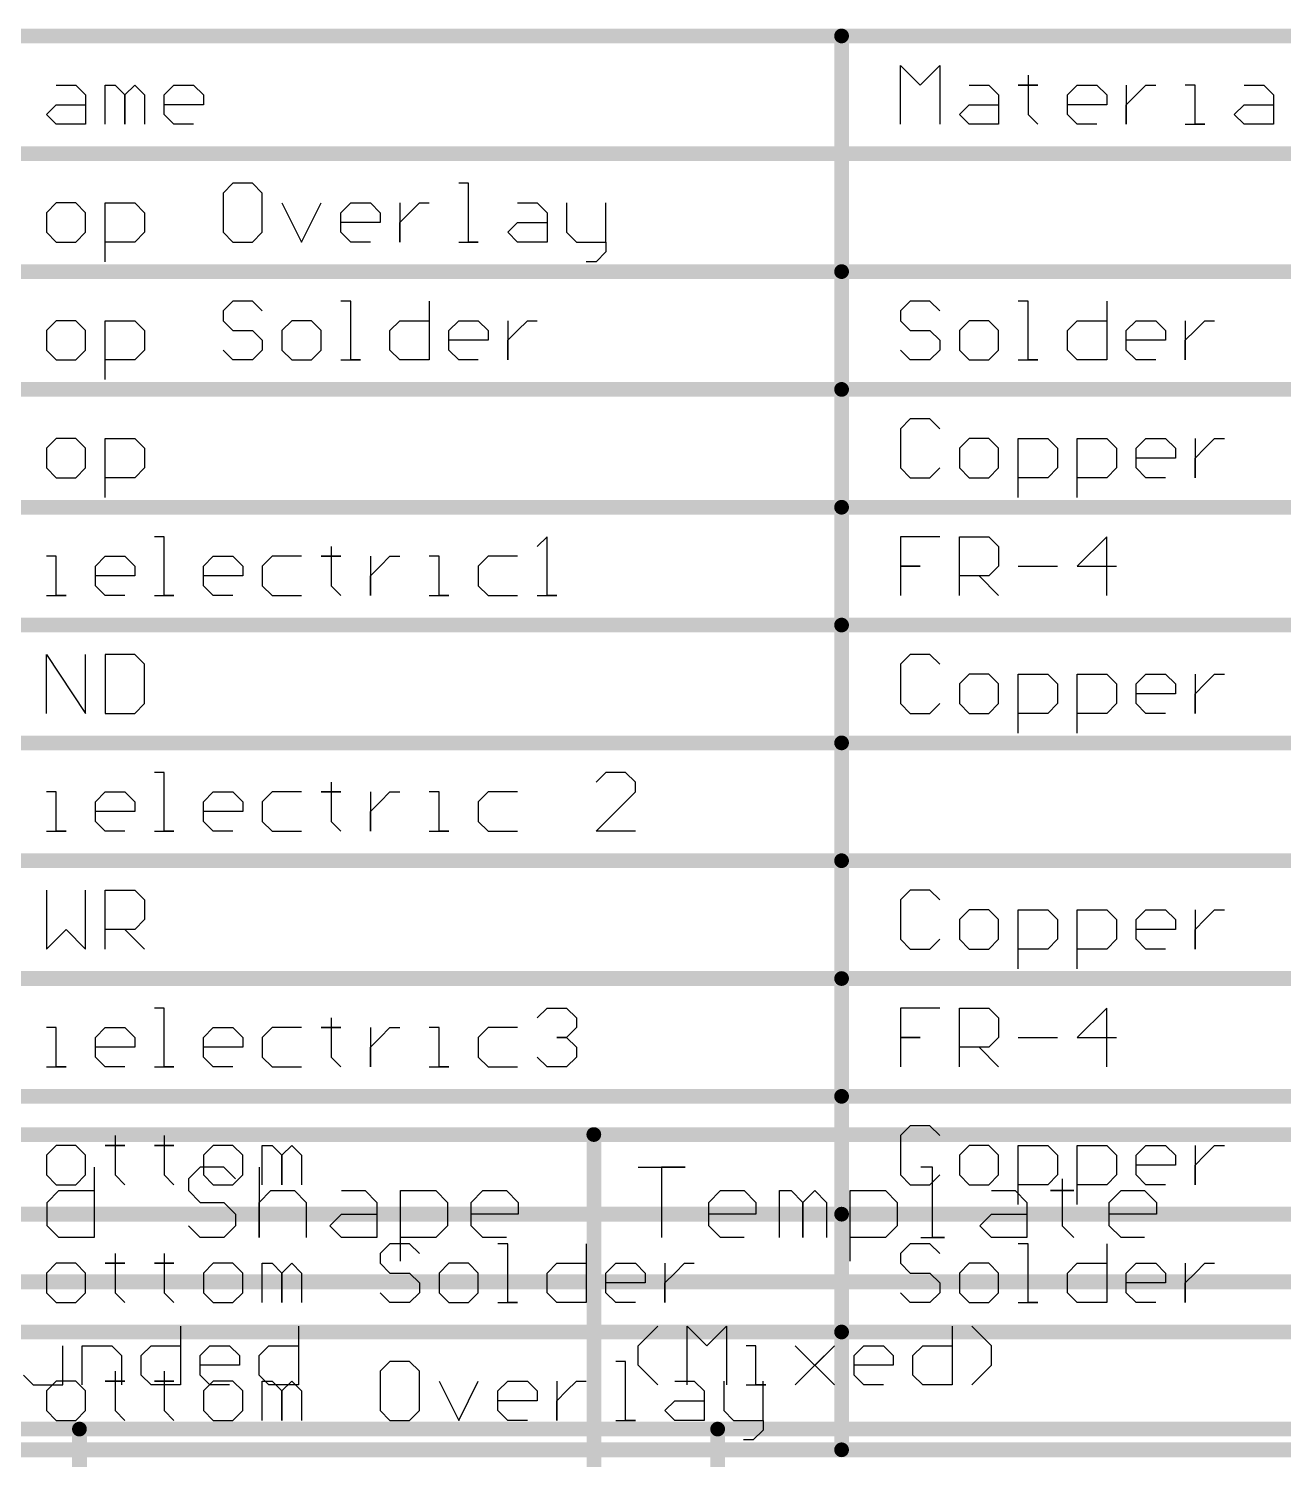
# Model space of a CAD drawing. Header units: millimetres. Extents: x 1.5 to 19.4, y 0 to 11.5.
# Drawn here: x 6.911 to 8.189, y 4.258 to 5.715 of the extents above; entities that cross this region are included whole.
import ezdxf

# ---------------------------------------------------------------- set-up
doc = ezdxf.new("R2010")
doc.units = ezdxf.units.MM
doc.header["$MEASUREMENT"] = 0
doc.layers.add('DrillDrawing', color=1, linetype='Continuous')
doc.layers.add('Mechanical17', color=56, linetype='Continuous')

msp = doc.modelspace()

# ---------------------------------------------------------------- linework, layer by layer
at = {"layer": 'DrillDrawing'}
for p, q in [((6.9775, 4.5553), (6.9775, 4.4834)), ((7.0855, 4.5553), (7.0735, 4.5433)), ((7.1095, 4.5553), (7.0855, 4.5553)), ((7.1215, 4.5433), (7.1095, 4.5553)), ((7.1455, 4.5553), (7.1455, 4.4834)), ((7.5314, 4.5553), (7.5794, 4.5553)), ((7.5794, 4.5553), (7.5554, 4.5553)), ((7.5554, 4.5553), (7.5554, 4.4834)), ((7.8313, 4.5553), (7.8193, 4.5553)), ((7.8313, 4.4834), (7.8313, 4.5553)), ((7.0735, 4.5433), (7.0735, 4.5313)), ((7.9633, 4.5433), (7.9633, 4.5313)), ((6.9296, 4.5193), (6.9415, 4.5313)), ((6.9296, 4.4954), (6.9296, 4.5193)), ((6.9415, 4.5313), (6.9775, 4.5313)), ((7.0735, 4.5313), (7.0855, 4.5193)), ((7.0855, 4.5193), (7.1095, 4.5193)), ((7.1095, 4.5193), (7.1215, 4.5074)), ((7.1455, 4.5193), (7.1575, 4.5313)), ((7.1455, 4.4834), (7.1455, 4.5193)), ((7.1575, 4.5313), (7.1815, 4.5313)), ((7.1815, 4.5313), (7.1935, 4.5193)), ((7.1935, 4.5193), (7.1935, 4.4834)), ((7.2295, 4.5313), (7.2534, 4.5313)), ((7.2534, 4.5313), (7.2654, 4.5193)), ((7.2654, 4.5193), (7.2654, 4.4834)), ((7.2894, 4.4594), (7.2894, 4.5313)), ((7.2894, 4.5313), (7.3254, 4.5313)), ((7.3254, 4.5313), (7.3374, 4.5193)), ((7.3374, 4.5193), (7.3374, 4.4954)), ((7.3614, 4.5193), (7.3734, 4.5313)), ((7.3614, 4.4954), (7.3614, 4.5193)), ((7.3734, 4.5313), (7.3974, 4.5313)), ((7.3974, 4.5313), (7.4094, 4.5193)), ((7.4094, 4.5193), (7.4094, 4.5074)), ((7.6034, 4.5193), (7.6154, 4.5313)), ((7.6034, 4.4954), (7.6034, 4.5193)), ((7.6154, 4.5313), (7.6394, 4.5313)), ((7.6394, 4.5313), (7.6514, 4.5193)), ((7.6514, 4.5193), (7.6514, 4.5074)), ((7.6754, 4.4834), (7.6754, 4.5313)), ((7.6754, 4.5313), (7.6873, 4.5313)), ((7.6873, 4.5313), (7.6993, 4.5193)), ((7.6993, 4.5193), (7.7113, 4.5313)), ((7.6993, 4.5193), (7.6993, 4.4834)), ((7.6993, 4.4834), (7.6993, 4.5193)), ((7.7113, 4.5313), (7.7233, 4.5193)), ((7.7233, 4.5193), (7.7233, 4.4834)), ((7.7473, 4.4594), (7.7473, 4.5313)), ((7.7473, 4.5313), (7.7833, 4.5313)), ((7.7833, 4.5313), (7.7953, 4.5193)), ((7.7953, 4.5193), (7.7953, 4.4954)), ((7.8913, 4.5313), (7.9153, 4.5313)), ((7.9153, 4.5313), (7.9273, 4.5193)), ((7.9273, 4.5193), (7.9273, 4.4834)), ((7.9633, 4.5313), (7.9513, 4.5313)), ((7.9513, 4.5313), (7.9753, 4.5313)), ((7.9753, 4.5313), (7.9633, 4.5313)), ((7.9633, 4.5313), (7.9633, 4.4954)), ((8.0112, 4.5193), (8.0232, 4.5313)), ((8.0112, 4.4954), (8.0112, 4.5193)), ((8.0232, 4.5313), (8.0472, 4.5313)), ((8.0472, 4.5313), (8.0592, 4.5193)), ((8.0592, 4.5193), (8.0592, 4.5074)), ((7.1215, 4.5074), (7.1215, 4.4954)), ((7.2175, 4.4954), (7.2295, 4.5074)), ((7.2295, 4.5074), (7.2654, 4.5074)), ((7.4094, 4.5074), (7.3614, 4.5074)), ((7.6514, 4.5074), (7.6034, 4.5074)), ((7.8793, 4.4954), (7.8913, 4.5074)), ((7.8913, 4.5074), (7.9273, 4.5074)), ((8.0592, 4.5074), (8.0112, 4.5074)), ((6.9415, 4.4834), (6.9296, 4.4954)), ((7.0855, 4.4834), (7.0735, 4.4954)), ((7.1215, 4.4954), (7.1095, 4.4834)), ((7.2295, 4.4834), (7.2175, 4.4954)), ((7.3374, 4.4954), (7.3254, 4.4834)), ((7.3734, 4.4834), (7.3614, 4.4954)), ((7.6154, 4.4834), (7.6034, 4.4954)), ((7.7953, 4.4954), (7.7833, 4.4834)), ((7.8913, 4.4834), (7.8793, 4.4954)), ((7.9633, 4.4954), (7.9753, 4.4834)), ((8.0232, 4.4834), (8.0112, 4.4954)), ((6.9775, 4.4834), (6.9415, 4.4834)), ((7.1095, 4.4834), (7.0855, 4.4834)), ((7.2654, 4.4834), (7.2295, 4.4834)), ((7.3254, 4.4834), (7.2894, 4.4834)), ((7.3974, 4.4834), (7.3734, 4.4834)), ((7.6394, 4.4834), (7.6154, 4.4834)), ((7.7833, 4.4834), (7.7473, 4.4834)), ((7.8193, 4.4834), (7.8433, 4.4834)), ((7.8433, 4.4834), (7.8313, 4.4834)), ((7.9273, 4.4834), (7.8913, 4.4834)), ((8.0472, 4.4834), (8.0232, 4.4834)), ((7.0655, 4.3933), (7.0655, 4.3334)), ((7.1855, 4.3933), (7.1855, 4.3334)), ((7.5314, 4.3733), (7.5514, 4.3933)), ((7.5814, 4.3334), (7.5814, 4.3933)), ((7.5814, 4.3933), (7.6014, 4.3733)), ((7.6014, 4.3733), (7.6214, 4.3933)), ((7.6214, 4.3933), (7.6214, 4.3334)), ((7.8513, 4.3933), (7.8513, 4.3334)), ((7.8913, 4.3733), (7.8713, 4.3933)), ((6.9455, 4.3334), (6.9455, 4.3733)), ((6.9655, 4.3334), (6.9655, 4.3733)), ((6.9655, 4.3733), (6.9955, 4.3733)), ((6.9955, 4.3733), (7.0055, 4.3634)), ((7.0255, 4.3634), (7.0355, 4.3733)), ((7.0355, 4.3733), (7.0655, 4.3733)), ((7.0855, 4.3634), (7.0955, 4.3733)), ((7.0955, 4.3733), (7.1155, 4.3733)), ((7.1155, 4.3733), (7.1255, 4.3634)), ((7.1455, 4.3634), (7.1555, 4.3733)), ((7.1555, 4.3733), (7.1855, 4.3733)), ((7.5314, 4.3534), (7.5314, 4.3733)), ((7.6514, 4.3733), (7.6414, 4.3733)), ((7.6514, 4.3334), (7.6514, 4.3733)), ((7.6913, 4.3733), (7.7313, 4.3334)), ((7.7313, 4.3733), (7.6913, 4.3334)), ((7.7113, 4.3534), (7.7313, 4.3733)), ((7.7513, 4.3634), (7.7613, 4.3733)), ((7.7613, 4.3733), (7.7813, 4.3733)), ((7.7813, 4.3733), (7.7913, 4.3634)), ((7.8113, 4.3634), (7.8213, 4.3733)), ((7.8213, 4.3733), (7.8513, 4.3733)), ((7.8913, 4.3534), (7.8913, 4.3733)), ((7.0055, 4.3634), (7.0055, 4.3334)), ((7.0255, 4.3434), (7.0255, 4.3634)), ((7.0855, 4.3434), (7.0855, 4.3634)), ((7.1255, 4.3634), (7.1255, 4.3534)), ((7.1455, 4.3434), (7.1455, 4.3634)), ((7.7513, 4.3434), (7.7513, 4.3634)), ((7.7913, 4.3634), (7.7913, 4.3534)), ((7.8113, 4.3434), (7.8113, 4.3634)), ((6.9056, 4.3434), (6.9156, 4.3334)), ((7.0355, 4.3334), (7.0255, 4.3434)), ((7.1255, 4.3534), (7.0855, 4.3534)), ((7.0955, 4.3334), (7.0855, 4.3434)), ((7.1555, 4.3334), (7.1455, 4.3434)), ((7.5514, 4.3334), (7.5314, 4.3534)), ((7.7313, 4.3334), (7.7113, 4.3534)), ((7.7913, 4.3534), (7.7513, 4.3534)), ((7.7613, 4.3334), (7.7513, 4.3434)), ((7.8213, 4.3334), (7.8113, 4.3434)), ((7.8713, 4.3334), (7.8913, 4.3534)), ((6.9156, 4.3334), (6.9455, 4.3334)), ((7.0655, 4.3334), (7.0355, 4.3334)), ((7.1155, 4.3334), (7.0955, 4.3334)), ((7.1855, 4.3334), (7.1555, 4.3334)), ((7.6414, 4.3334), (7.6614, 4.3334)), ((7.6614, 4.3334), (7.6514, 4.3334)), ((7.7813, 4.3334), (7.7613, 4.3334)), ((7.8513, 4.3334), (7.8213, 4.3334))]:
    msp.add_line(p, q, dxfattribs=at)
at = {"layer": 'DrillDrawing', "const_width": 0.015}
for points in [[(1.491, 4.5884), (11.7922, 4.5884)], [(7.4864, 3.9884), (7.4864, 4.5884)], [(1.491, 4.4384), (11.7922, 4.4384)], [(1.491, 4.2884), (11.1784, 4.2884)], [(6.9626, 3.9884), (6.9626, 4.2884)], [(7.6124, 3.9884), (7.6124, 4.2884)]]:
    msp.add_lwpolyline(points, dxfattribs=at)
at = {"layer": 'DrillDrawing', "const_width": 0.0075}
for points in [[(7.4826, 4.5884, 1), (7.4901, 4.5884, 1)], [(6.9588, 4.2884, 1), (6.9663, 4.2884, 1)], [(7.6087, 4.2884, 1), (7.6162, 4.2884, 1)]]:
    msp.add_lwpolyline(points, format="xyb", close=True, dxfattribs=at)
at = {"layer": 'Mechanical17'}
for p, q in [((7.7987, 5.6173), (7.7987, 5.6772)), ((7.7987, 5.6772), (7.8186, 5.6573)), ((7.8186, 5.6573), (7.8386, 5.6772)), ((7.8386, 5.6772), (7.8386, 5.6173)), ((6.9389, 5.6573), (6.9589, 5.6573)), ((6.9589, 5.6573), (6.9689, 5.6473)), ((6.9889, 5.6173), (6.9889, 5.6573)), ((6.9889, 5.6573), (6.9989, 5.6573)), ((6.9989, 5.6573), (7.0089, 5.6473)), ((7.0089, 5.6473), (7.0189, 5.6573)), ((7.0189, 5.6573), (7.0289, 5.6473)), ((7.0488, 5.6473), (7.0588, 5.6573)), ((7.0588, 5.6573), (7.0788, 5.6573)), ((7.0788, 5.6573), (7.0888, 5.6473)), ((7.8686, 5.6573), (7.8886, 5.6573)), ((7.8886, 5.6573), (7.8986, 5.6473)), ((7.9286, 5.6573), (7.9186, 5.6573)), ((7.9186, 5.6573), (7.9386, 5.6573)), ((7.9286, 5.6673), (7.9286, 5.6573)), ((7.9386, 5.6573), (7.9286, 5.6573)), ((7.9286, 5.6573), (7.9286, 5.6273)), ((7.9686, 5.6473), (7.9786, 5.6573)), ((7.9786, 5.6573), (7.9986, 5.6573)), ((7.9986, 5.6573), (8.0086, 5.6473)), ((8.0286, 5.6573), (8.0286, 5.6173)), ((8.0386, 5.6473), (8.0486, 5.6573)), ((8.0486, 5.6573), (8.0586, 5.6573)), ((8.0986, 5.6573), (8.0886, 5.6573)), ((8.0986, 5.6173), (8.0986, 5.6573)), ((8.1485, 5.6573), (8.1685, 5.6573)), ((8.1685, 5.6573), (8.1785, 5.6473)), ((6.9689, 5.6473), (6.9689, 5.6173)), ((7.0089, 5.6473), (7.0089, 5.6173)), ((7.0089, 5.6173), (7.0089, 5.6473)), ((7.0289, 5.6473), (7.0289, 5.6173)), ((7.0488, 5.6273), (7.0488, 5.6473)), ((7.0888, 5.6473), (7.0888, 5.6373)), ((7.8986, 5.6473), (7.8986, 5.6173)), ((7.9686, 5.6273), (7.9686, 5.6473)), ((8.0086, 5.6473), (8.0086, 5.6373)), ((8.0286, 5.6373), (8.0386, 5.6473)), ((8.1785, 5.6473), (8.1785, 5.6173)), ((6.9289, 5.6273), (6.9389, 5.6373)), ((6.9389, 5.6173), (6.9289, 5.6273)), ((6.9389, 5.6373), (6.9689, 5.6373)), ((7.0888, 5.6373), (7.0488, 5.6373)), ((7.0588, 5.6173), (7.0488, 5.6273)), ((7.8586, 5.6273), (7.8686, 5.6373)), ((7.8686, 5.6173), (7.8586, 5.6273)), ((7.8686, 5.6373), (7.8986, 5.6373)), ((7.9286, 5.6273), (7.9386, 5.6173)), ((8.0086, 5.6373), (7.9686, 5.6373)), ((7.9786, 5.6173), (7.9686, 5.6273)), ((8.0286, 5.6173), (8.0286, 5.6373)), ((8.1385, 5.6273), (8.1485, 5.6373)), ((8.1485, 5.6173), (8.1385, 5.6273)), ((8.1485, 5.6373), (8.1785, 5.6373)), ((6.9689, 5.6173), (6.9389, 5.6173)), ((7.0788, 5.6173), (7.0588, 5.6173)), ((7.8986, 5.6173), (7.8686, 5.6173)), ((7.9986, 5.6173), (7.9786, 5.6173)), ((8.0886, 5.6173), (8.1085, 5.6173)), ((8.1085, 5.6173), (8.0986, 5.6173)), ((8.1785, 5.6173), (8.1485, 5.6173)), ((7.1188, 5.5572), (7.1088, 5.5473)), ((7.1388, 5.5572), (7.1188, 5.5572)), ((7.1488, 5.5473), (7.1388, 5.5572)), ((7.3587, 5.5572), (7.3488, 5.5572)), ((7.3587, 5.4973), (7.3587, 5.5572)), ((7.1088, 5.5473), (7.1088, 5.5073)), ((7.1488, 5.5073), (7.1488, 5.5473)), ((6.9389, 5.5373), (6.9289, 5.5273)), ((6.9289, 5.5273), (6.9289, 5.5073)), ((6.9589, 5.5373), (6.9389, 5.5373)), ((6.9689, 5.5273), (6.9589, 5.5373)), ((6.9689, 5.5073), (6.9689, 5.5273)), ((6.9889, 5.4773), (6.9889, 5.5373)), ((6.9889, 5.5373), (7.0189, 5.5373)), ((7.0189, 5.5373), (7.0289, 5.5273)), ((7.0289, 5.5273), (7.0289, 5.5073)), ((7.1688, 5.5373), (7.1888, 5.4973)), ((7.1888, 5.4973), (7.2088, 5.5373)), ((7.2288, 5.5273), (7.2388, 5.5373)), ((7.2288, 5.5073), (7.2288, 5.5273)), ((7.2388, 5.5373), (7.2588, 5.5373)), ((7.2588, 5.5373), (7.2688, 5.5273)), ((7.2688, 5.5273), (7.2688, 5.5173)), ((7.2888, 5.5373), (7.2888, 5.4973)), ((7.2888, 5.5173), (7.2988, 5.5273)), ((7.2988, 5.5273), (7.3088, 5.5373)), ((7.3088, 5.5373), (7.3188, 5.5373)), ((7.4087, 5.5373), (7.4287, 5.5373)), ((7.4287, 5.5373), (7.4387, 5.5273)), ((7.4387, 5.5273), (7.4387, 5.4973)), ((7.4587, 5.5373), (7.4587, 5.5073)), ((7.4987, 5.4973), (7.4987, 5.5373)), ((7.2688, 5.5173), (7.2288, 5.5173)), ((7.2888, 5.4973), (7.2888, 5.5173)), ((7.3987, 5.5073), (7.4087, 5.5173)), ((7.4087, 5.5173), (7.4387, 5.5173)), ((6.9289, 5.5073), (6.9389, 5.4973)), ((6.9389, 5.4973), (6.9589, 5.4973)), ((6.9589, 5.4973), (6.9689, 5.5073)), ((7.0189, 5.4973), (6.9889, 5.4973)), ((7.0289, 5.5073), (7.0189, 5.4973)), ((7.1088, 5.5073), (7.1188, 5.4973)), ((7.1188, 5.4973), (7.1388, 5.4973)), ((7.1388, 5.4973), (7.1488, 5.5073)), ((7.2388, 5.4973), (7.2288, 5.5073)), ((7.2588, 5.4973), (7.2388, 5.4973)), ((7.3488, 5.4973), (7.3687, 5.4973)), ((7.3687, 5.4973), (7.3587, 5.4973)), ((7.4087, 5.4973), (7.3987, 5.5073)), ((7.4387, 5.4973), (7.4087, 5.4973)), ((7.4587, 5.5073), (7.4687, 5.4973)), ((7.4687, 5.4973), (7.4987, 5.4973)), ((7.4987, 5.4973), (7.4987, 5.4873)), ((7.4987, 5.4873), (7.4887, 5.4773)), ((7.4887, 5.4773), (7.4787, 5.4773)), ((7.1188, 5.4372), (7.1088, 5.4273)), ((7.1388, 5.4372), (7.1188, 5.4372)), ((7.1488, 5.4273), (7.1388, 5.4372)), ((7.2388, 5.4372), (7.2288, 5.4372)), ((7.2388, 5.3773), (7.2388, 5.4372)), ((7.3188, 5.4372), (7.3188, 5.3773)), ((7.8086, 5.4372), (7.7987, 5.4273)), ((7.8286, 5.4372), (7.8086, 5.4372)), ((7.8386, 5.4273), (7.8286, 5.4372)), ((7.9286, 5.4372), (7.9186, 5.4372)), ((7.9286, 5.3773), (7.9286, 5.4372)), ((8.0086, 5.4372), (8.0086, 5.3773)), ((7.1088, 5.4273), (7.1088, 5.4173)), ((7.7987, 5.4273), (7.7987, 5.4173)), ((6.9389, 5.4173), (6.9289, 5.4073)), ((6.9289, 5.4073), (6.9289, 5.3873)), ((6.9589, 5.4173), (6.9389, 5.4173)), ((6.9689, 5.4073), (6.9589, 5.4173)), ((6.9689, 5.3873), (6.9689, 5.4073)), ((6.9889, 5.3573), (6.9889, 5.4173)), ((6.9889, 5.4173), (7.0189, 5.4173)), ((7.0189, 5.4173), (7.0289, 5.4073)), ((7.0289, 5.4073), (7.0289, 5.3873)), ((7.1088, 5.4173), (7.1188, 5.4073)), ((7.1188, 5.4073), (7.1388, 5.4073)), ((7.1388, 5.4073), (7.1488, 5.3973)), ((7.1788, 5.4173), (7.1688, 5.4073)), ((7.1688, 5.4073), (7.1688, 5.3873)), ((7.1988, 5.4173), (7.1788, 5.4173)), ((7.2088, 5.4073), (7.1988, 5.4173)), ((7.2088, 5.3873), (7.2088, 5.4073)), ((7.2788, 5.4073), (7.2888, 5.4173)), ((7.2788, 5.3873), (7.2788, 5.4073)), ((7.2888, 5.4173), (7.3188, 5.4173)), ((7.3388, 5.4073), (7.3488, 5.4173)), ((7.3388, 5.3873), (7.3388, 5.4073)), ((7.3488, 5.4173), (7.3687, 5.4173)), ((7.3687, 5.4173), (7.3787, 5.4073)), ((7.3787, 5.4073), (7.3787, 5.3973)), ((7.3987, 5.4173), (7.3987, 5.3773)), ((7.3987, 5.3973), (7.4087, 5.4073)), ((7.4087, 5.4073), (7.4187, 5.4173)), ((7.4187, 5.4173), (7.4287, 5.4173)), ((7.7987, 5.4173), (7.8086, 5.4073)), ((7.8086, 5.4073), (7.8286, 5.4073)), ((7.8286, 5.4073), (7.8386, 5.3973)), ((7.8686, 5.4173), (7.8586, 5.4073)), ((7.8586, 5.4073), (7.8586, 5.3873)), ((7.8886, 5.4173), (7.8686, 5.4173)), ((7.8986, 5.4073), (7.8886, 5.4173)), ((7.8986, 5.3873), (7.8986, 5.4073)), ((7.9686, 5.4073), (7.9786, 5.4173)), ((7.9686, 5.3873), (7.9686, 5.4073)), ((7.9786, 5.4173), (8.0086, 5.4173)), ((8.0286, 5.4073), (8.0386, 5.4173)), ((8.0286, 5.3873), (8.0286, 5.4073)), ((8.0386, 5.4173), (8.0586, 5.4173)), ((8.0586, 5.4173), (8.0686, 5.4073)), ((8.0686, 5.4073), (8.0686, 5.3973)), ((8.0886, 5.4173), (8.0886, 5.3773)), ((8.0886, 5.3973), (8.0986, 5.4073)), ((8.0986, 5.4073), (8.1085, 5.4173)), ((8.1085, 5.4173), (8.1185, 5.4173)), ((7.1488, 5.3973), (7.1488, 5.3873)), ((7.3787, 5.3973), (7.3388, 5.3973)), ((7.3987, 5.3773), (7.3987, 5.3973)), ((7.8386, 5.3973), (7.8386, 5.3873)), ((8.0686, 5.3973), (8.0286, 5.3973)), ((8.0886, 5.3773), (8.0886, 5.3973)), ((6.9289, 5.3873), (6.9389, 5.3773)), ((6.9389, 5.3773), (6.9589, 5.3773)), ((6.9589, 5.3773), (6.9689, 5.3873)), ((7.0189, 5.3773), (6.9889, 5.3773)), ((7.0289, 5.3873), (7.0189, 5.3773)), ((7.1188, 5.3773), (7.1088, 5.3873)), ((7.1388, 5.3773), (7.1188, 5.3773)), ((7.1488, 5.3873), (7.1388, 5.3773)), ((7.1688, 5.3873), (7.1788, 5.3773)), ((7.1788, 5.3773), (7.1988, 5.3773)), ((7.1988, 5.3773), (7.2088, 5.3873)), ((7.2288, 5.3773), (7.2488, 5.3773)), ((7.2488, 5.3773), (7.2388, 5.3773)), ((7.2888, 5.3773), (7.2788, 5.3873)), ((7.3188, 5.3773), (7.2888, 5.3773)), ((7.3488, 5.3773), (7.3388, 5.3873)), ((7.3687, 5.3773), (7.3488, 5.3773)), ((7.8086, 5.3773), (7.7987, 5.3873)), ((7.8286, 5.3773), (7.8086, 5.3773)), ((7.8386, 5.3873), (7.8286, 5.3773)), ((7.8586, 5.3873), (7.8686, 5.3773)), ((7.8686, 5.3773), (7.8886, 5.3773)), ((7.8886, 5.3773), (7.8986, 5.3873)), ((7.9186, 5.3773), (7.9386, 5.3773)), ((7.9386, 5.3773), (7.9286, 5.3773)), ((7.9786, 5.3773), (7.9686, 5.3873)), ((8.0086, 5.3773), (7.9786, 5.3773)), ((8.0386, 5.3773), (8.0286, 5.3873)), ((8.0586, 5.3773), (8.0386, 5.3773)), ((7.8086, 5.3172), (7.7987, 5.3073)), ((7.7987, 5.3073), (7.7987, 5.2673)), ((7.8286, 5.3172), (7.8086, 5.3172)), ((7.8386, 5.3073), (7.8286, 5.3172)), ((6.9389, 5.2973), (6.9289, 5.2873)), ((6.9589, 5.2973), (6.9389, 5.2973)), ((6.9689, 5.2873), (6.9589, 5.2973)), ((6.9889, 5.2373), (6.9889, 5.2973)), ((6.9889, 5.2973), (7.0189, 5.2973)), ((7.0189, 5.2973), (7.0289, 5.2873)), ((7.8686, 5.2973), (7.8586, 5.2873)), ((7.8886, 5.2973), (7.8686, 5.2973)), ((7.8986, 5.2873), (7.8886, 5.2973)), ((7.9186, 5.2373), (7.9186, 5.2973)), ((7.9186, 5.2973), (7.9486, 5.2973)), ((7.9486, 5.2973), (7.9586, 5.2873)), ((7.9786, 5.2373), (7.9786, 5.2973)), ((7.9786, 5.2973), (8.0086, 5.2973)), ((8.0086, 5.2973), (8.0186, 5.2873)), ((8.0386, 5.2873), (8.0486, 5.2973)), ((8.0486, 5.2973), (8.0686, 5.2973)), ((8.0686, 5.2973), (8.0786, 5.2873)), ((8.0986, 5.2973), (8.0986, 5.2573)), ((8.1085, 5.2873), (8.1185, 5.2973)), ((8.1185, 5.2973), (8.1285, 5.2973)), ((6.9289, 5.2873), (6.9289, 5.2673)), ((6.9689, 5.2673), (6.9689, 5.2873)), ((7.0289, 5.2873), (7.0289, 5.2673)), ((7.8586, 5.2873), (7.8586, 5.2673)), ((7.8986, 5.2673), (7.8986, 5.2873)), ((7.9586, 5.2873), (7.9586, 5.2673)), ((8.0186, 5.2873), (8.0186, 5.2673)), ((8.0386, 5.2673), (8.0386, 5.2873)), ((8.0786, 5.2773), (8.0386, 5.2773)), ((8.0786, 5.2873), (8.0786, 5.2773)), ((8.0986, 5.2773), (8.1085, 5.2873)), ((8.0986, 5.2573), (8.0986, 5.2773)), ((6.9289, 5.2673), (6.9389, 5.2573)), ((6.9589, 5.2573), (6.9689, 5.2673)), ((7.0289, 5.2673), (7.0189, 5.2573)), ((7.7987, 5.2673), (7.8086, 5.2573)), ((7.8286, 5.2573), (7.8386, 5.2673)), ((7.8586, 5.2673), (7.8686, 5.2573)), ((7.8886, 5.2573), (7.8986, 5.2673)), ((7.9586, 5.2673), (7.9486, 5.2573)), ((8.0186, 5.2673), (8.0086, 5.2573)), ((8.0486, 5.2573), (8.0386, 5.2673)), ((6.9389, 5.2573), (6.9589, 5.2573)), ((7.0189, 5.2573), (6.9889, 5.2573)), ((7.8086, 5.2573), (7.8286, 5.2573)), ((7.8686, 5.2573), (7.8886, 5.2573)), ((7.9486, 5.2573), (7.9186, 5.2573)), ((8.0086, 5.2573), (7.9786, 5.2573)), ((8.0686, 5.2573), (8.0486, 5.2573)), ((7.0488, 5.1972), (7.0389, 5.1972)), ((7.0488, 5.1373), (7.0488, 5.1972)), ((7.4387, 5.1972), (7.4287, 5.1873)), ((7.4387, 5.1373), (7.4387, 5.1972)), ((7.8386, 5.1972), (7.7987, 5.1972)), ((7.7987, 5.1972), (7.7987, 5.1673)), ((7.8586, 5.1373), (7.8586, 5.1972)), ((7.8586, 5.1972), (7.8886, 5.1972)), ((7.8886, 5.1972), (7.8986, 5.1873)), ((8.0086, 5.1972), (7.9786, 5.1673)), ((8.0086, 5.1373), (8.0086, 5.1972)), ((6.9389, 5.1773), (6.9289, 5.1773)), ((6.9389, 5.1373), (6.9389, 5.1773)), ((6.9789, 5.1673), (6.9889, 5.1773)), ((6.9889, 5.1773), (7.0089, 5.1773)), ((7.0089, 5.1773), (7.0189, 5.1673)), ((7.0888, 5.1673), (7.0988, 5.1773)), ((7.0988, 5.1773), (7.1188, 5.1773)), ((7.1188, 5.1773), (7.1288, 5.1673)), ((7.1588, 5.1773), (7.1488, 5.1673)), ((7.1888, 5.1773), (7.1588, 5.1773)), ((7.2188, 5.1773), (7.2088, 5.1773)), ((7.2088, 5.1773), (7.2288, 5.1773)), ((7.2188, 5.1873), (7.2188, 5.1773)), ((7.2288, 5.1773), (7.2188, 5.1773)), ((7.2188, 5.1773), (7.2188, 5.1473)), ((7.2588, 5.1773), (7.2588, 5.1373)), ((7.2688, 5.1673), (7.2788, 5.1773)), ((7.2788, 5.1773), (7.2888, 5.1773)), ((7.3288, 5.1773), (7.3188, 5.1773)), ((7.3288, 5.1373), (7.3288, 5.1773)), ((7.3787, 5.1773), (7.3687, 5.1673)), ((7.4087, 5.1773), (7.3787, 5.1773)), ((7.8986, 5.1873), (7.8986, 5.1673)), ((6.9789, 5.1473), (6.9789, 5.1673)), ((7.0189, 5.1673), (7.0189, 5.1573)), ((7.0888, 5.1473), (7.0888, 5.1673)), ((7.1288, 5.1673), (7.1288, 5.1573)), ((7.1488, 5.1673), (7.1488, 5.1473)), ((7.2588, 5.1573), (7.2688, 5.1673)), ((7.3687, 5.1673), (7.3687, 5.1473)), ((7.7987, 5.1673), (7.8186, 5.1673)), ((7.8186, 5.1673), (7.7987, 5.1673)), ((7.7987, 5.1673), (7.7987, 5.1373)), ((7.8986, 5.1673), (7.8886, 5.1573)), ((7.9186, 5.1673), (7.9586, 5.1673)), ((7.9786, 5.1673), (8.0186, 5.1673)), ((7.0189, 5.1573), (6.9789, 5.1573)), ((6.9889, 5.1373), (6.9789, 5.1473)), ((7.1288, 5.1573), (7.0888, 5.1573)), ((7.0988, 5.1373), (7.0888, 5.1473)), ((7.1488, 5.1473), (7.1588, 5.1373)), ((7.2188, 5.1473), (7.2288, 5.1373)), ((7.2588, 5.1373), (7.2588, 5.1573)), ((7.3687, 5.1473), (7.3787, 5.1373)), ((7.8886, 5.1573), (7.8586, 5.1573)), ((7.8786, 5.1573), (7.8986, 5.1373)), ((6.9289, 5.1373), (6.9489, 5.1373)), ((6.9489, 5.1373), (6.9389, 5.1373)), ((7.0089, 5.1373), (6.9889, 5.1373)), ((7.0389, 5.1373), (7.0588, 5.1373)), ((7.0588, 5.1373), (7.0488, 5.1373)), ((7.1188, 5.1373), (7.0988, 5.1373)), ((7.1588, 5.1373), (7.1888, 5.1373)), ((7.3188, 5.1373), (7.3388, 5.1373)), ((7.3388, 5.1373), (7.3288, 5.1373)), ((7.3787, 5.1373), (7.4087, 5.1373)), ((7.4287, 5.1373), (7.4487, 5.1373)), ((7.4487, 5.1373), (7.4387, 5.1373)), ((6.9289, 5.0173), (6.9289, 5.0772)), ((6.9289, 5.0772), (6.9689, 5.0173)), ((6.9689, 5.0173), (6.9689, 5.0772)), ((6.9889, 5.0772), (6.9889, 5.0173)), ((7.0189, 5.0772), (6.9889, 5.0772)), ((7.0289, 5.0673), (7.0189, 5.0772)), ((7.8086, 5.0772), (7.7987, 5.0673)), ((7.8286, 5.0772), (7.8086, 5.0772)), ((7.8386, 5.0673), (7.8286, 5.0772)), ((7.0289, 5.0273), (7.0289, 5.0673)), ((7.7987, 5.0673), (7.7987, 5.0273)), ((7.8686, 5.0573), (7.8586, 5.0473)), ((7.8886, 5.0573), (7.8686, 5.0573)), ((7.8986, 5.0473), (7.8886, 5.0573)), ((7.9186, 4.9973), (7.9186, 5.0573)), ((7.9186, 5.0573), (7.9486, 5.0573)), ((7.9486, 5.0573), (7.9586, 5.0473)), ((7.9786, 4.9973), (7.9786, 5.0573)), ((7.9786, 5.0573), (8.0086, 5.0573)), ((8.0086, 5.0573), (8.0186, 5.0473)), ((8.0386, 5.0473), (8.0486, 5.0573)), ((8.0486, 5.0573), (8.0686, 5.0573)), ((8.0686, 5.0573), (8.0786, 5.0473)), ((8.0986, 5.0573), (8.0986, 5.0173)), ((8.1085, 5.0473), (8.1185, 5.0573)), ((8.1185, 5.0573), (8.1285, 5.0573)), ((7.8586, 5.0473), (7.8586, 5.0273)), ((7.8986, 5.0273), (7.8986, 5.0473)), ((7.9586, 5.0473), (7.9586, 5.0273)), ((8.0186, 5.0473), (8.0186, 5.0273)), ((8.0386, 5.0273), (8.0386, 5.0473)), ((8.0786, 5.0473), (8.0786, 5.0373)), ((8.0986, 5.0373), (8.1085, 5.0473)), ((8.0786, 5.0373), (8.0386, 5.0373)), ((8.0986, 5.0173), (8.0986, 5.0373)), ((6.9889, 5.0173), (7.0189, 5.0173)), ((7.0189, 5.0173), (7.0289, 5.0273)), ((7.7987, 5.0273), (7.8086, 5.0173)), ((7.8086, 5.0173), (7.8286, 5.0173)), ((7.8286, 5.0173), (7.8386, 5.0273)), ((7.8586, 5.0273), (7.8686, 5.0173)), ((7.8686, 5.0173), (7.8886, 5.0173)), ((7.8886, 5.0173), (7.8986, 5.0273)), ((7.9486, 5.0173), (7.9186, 5.0173)), ((7.9586, 5.0273), (7.9486, 5.0173)), ((8.0086, 5.0173), (7.9786, 5.0173)), ((8.0186, 5.0273), (8.0086, 5.0173)), ((8.0486, 5.0173), (8.0386, 5.0273)), ((8.0686, 5.0173), (8.0486, 5.0173)), ((7.0488, 4.9572), (7.0389, 4.9572)), ((7.0488, 4.8973), (7.0488, 4.9572)), ((7.4987, 4.9572), (7.4887, 4.9473)), ((7.5187, 4.9572), (7.4987, 4.9572)), ((7.5287, 4.9473), (7.5187, 4.9572)), ((7.2188, 4.9473), (7.2188, 4.9373)), ((7.5287, 4.9373), (7.5287, 4.9473)), ((6.9389, 4.9373), (6.9289, 4.9373)), ((6.9389, 4.8973), (6.9389, 4.9373)), ((6.9789, 4.9273), (6.9889, 4.9373)), ((6.9789, 4.9073), (6.9789, 4.9273)), ((6.9889, 4.9373), (7.0089, 4.9373)), ((7.0089, 4.9373), (7.0189, 4.9273)), ((7.0189, 4.9273), (7.0189, 4.9173)), ((7.0888, 4.9273), (7.0988, 4.9373)), ((7.0888, 4.9073), (7.0888, 4.9273)), ((7.0988, 4.9373), (7.1188, 4.9373)), ((7.1188, 4.9373), (7.1288, 4.9273)), ((7.1288, 4.9273), (7.1288, 4.9173)), ((7.1588, 4.9373), (7.1488, 4.9273)), ((7.1488, 4.9273), (7.1488, 4.9073)), ((7.1888, 4.9373), (7.1588, 4.9373)), ((7.2188, 4.9373), (7.2088, 4.9373)), ((7.2088, 4.9373), (7.2288, 4.9373)), ((7.2288, 4.9373), (7.2188, 4.9373)), ((7.2188, 4.9373), (7.2188, 4.9073)), ((7.2588, 4.9373), (7.2588, 4.8973)), ((7.2588, 4.9173), (7.2688, 4.9273)), ((7.2688, 4.9273), (7.2788, 4.9373)), ((7.2788, 4.9373), (7.2888, 4.9373)), ((7.3288, 4.9373), (7.3188, 4.9373)), ((7.3288, 4.8973), (7.3288, 4.9373)), ((7.3787, 4.9373), (7.3687, 4.9273)), ((7.3687, 4.9273), (7.3687, 4.9073)), ((7.4087, 4.9373), (7.3787, 4.9373)), ((7.4887, 4.8973), (7.5287, 4.9373)), ((7.0189, 4.9173), (6.9789, 4.9173)), ((7.1288, 4.9173), (7.0888, 4.9173)), ((7.2588, 4.8973), (7.2588, 4.9173)), ((6.9289, 4.8973), (6.9489, 4.8973)), ((6.9489, 4.8973), (6.9389, 4.8973)), ((6.9889, 4.8973), (6.9789, 4.9073)), ((7.0089, 4.8973), (6.9889, 4.8973)), ((7.0389, 4.8973), (7.0588, 4.8973)), ((7.0588, 4.8973), (7.0488, 4.8973)), ((7.0988, 4.8973), (7.0888, 4.9073)), ((7.1188, 4.8973), (7.0988, 4.8973)), ((7.1488, 4.9073), (7.1588, 4.8973)), ((7.1588, 4.8973), (7.1888, 4.8973)), ((7.2188, 4.9073), (7.2288, 4.8973)), ((7.3188, 4.8973), (7.3388, 4.8973)), ((7.3388, 4.8973), (7.3288, 4.8973)), ((7.3687, 4.9073), (7.3787, 4.8973)), ((7.3787, 4.8973), (7.4087, 4.8973)), ((7.5287, 4.8973), (7.4887, 4.8973)), ((6.9289, 4.8372), (6.9289, 4.7773)), ((6.9689, 4.7773), (6.9689, 4.8372)), ((6.9889, 4.7773), (6.9889, 4.8372)), ((6.9889, 4.8372), (7.0189, 4.8372)), ((7.0189, 4.8372), (7.0289, 4.8273)), ((7.0289, 4.8273), (7.0289, 4.8073)), ((7.8086, 4.8372), (7.7987, 4.8273)), ((7.7987, 4.8273), (7.7987, 4.7873)), ((7.8286, 4.8372), (7.8086, 4.8372)), ((7.8386, 4.8273), (7.8286, 4.8372)), ((7.8686, 4.8173), (7.8586, 4.8073)), ((7.8886, 4.8173), (7.8686, 4.8173)), ((7.8986, 4.8073), (7.8886, 4.8173)), ((7.9186, 4.7573), (7.9186, 4.8173)), ((7.9186, 4.8173), (7.9486, 4.8173)), ((7.9486, 4.8173), (7.9586, 4.8073)), ((7.9786, 4.7573), (7.9786, 4.8173)), ((7.9786, 4.8173), (8.0086, 4.8173)), ((8.0086, 4.8173), (8.0186, 4.8073)), ((8.0386, 4.8073), (8.0486, 4.8173)), ((8.0486, 4.8173), (8.0686, 4.8173)), ((8.0686, 4.8173), (8.0786, 4.8073)), ((8.0986, 4.8173), (8.0986, 4.7773)), ((8.1085, 4.8073), (8.1185, 4.8173)), ((8.1185, 4.8173), (8.1285, 4.8173)), ((6.9289, 4.7773), (6.9489, 4.7973)), ((6.9489, 4.7973), (6.9689, 4.7773)), ((7.0189, 4.7973), (6.9889, 4.7973)), ((7.0089, 4.7973), (7.0289, 4.7773)), ((7.0289, 4.8073), (7.0189, 4.7973)), ((7.8586, 4.8073), (7.8586, 4.7873)), ((7.8986, 4.7873), (7.8986, 4.8073)), ((7.9586, 4.8073), (7.9586, 4.7873)), ((8.0186, 4.8073), (8.0186, 4.7873)), ((8.0386, 4.7873), (8.0386, 4.8073)), ((8.0786, 4.7973), (8.0386, 4.7973)), ((8.0786, 4.8073), (8.0786, 4.7973)), ((8.0986, 4.7973), (8.1085, 4.8073)), ((8.0986, 4.7773), (8.0986, 4.7973)), ((7.7987, 4.7873), (7.8086, 4.7773)), ((7.8286, 4.7773), (7.8386, 4.7873)), ((7.8586, 4.7873), (7.8686, 4.7773)), ((7.8886, 4.7773), (7.8986, 4.7873)), ((7.9586, 4.7873), (7.9486, 4.7773)), ((8.0186, 4.7873), (8.0086, 4.7773)), ((8.0486, 4.7773), (8.0386, 4.7873)), ((7.8086, 4.7773), (7.8286, 4.7773)), ((7.8686, 4.7773), (7.8886, 4.7773)), ((7.9486, 4.7773), (7.9186, 4.7773)), ((8.0086, 4.7773), (7.9786, 4.7773)), ((8.0686, 4.7773), (8.0486, 4.7773)), ((7.0488, 4.7172), (7.0389, 4.7172)), ((7.0488, 4.6573), (7.0488, 4.7172)), ((7.2188, 4.7073), (7.2188, 4.6973)), ((7.4287, 4.7073), (7.4387, 4.7172)), ((7.4387, 4.7172), (7.4587, 4.7172)), ((7.4587, 4.7172), (7.4687, 4.7073)), ((7.4687, 4.7073), (7.4687, 4.6973)), ((7.8386, 4.7172), (7.7987, 4.7172)), ((7.7987, 4.7172), (7.7987, 4.6873)), ((7.8586, 4.6573), (7.8586, 4.7172)), ((7.8586, 4.7172), (7.8886, 4.7172)), ((7.8886, 4.7172), (7.8986, 4.7073)), ((7.8986, 4.7073), (7.8986, 4.6873)), ((8.0086, 4.7172), (7.9786, 4.6873)), ((8.0086, 4.6573), (8.0086, 4.7172)), ((6.9389, 4.6973), (6.9289, 4.6973)), ((6.9389, 4.6573), (6.9389, 4.6973)), ((6.9789, 4.6873), (6.9889, 4.6973)), ((6.9889, 4.6973), (7.0089, 4.6973)), ((7.0089, 4.6973), (7.0189, 4.6873)), ((7.0888, 4.6873), (7.0988, 4.6973)), ((7.0988, 4.6973), (7.1188, 4.6973)), ((7.1188, 4.6973), (7.1288, 4.6873)), ((7.1588, 4.6973), (7.1488, 4.6873)), ((7.1888, 4.6973), (7.1588, 4.6973)), ((7.2188, 4.6973), (7.2088, 4.6973)), ((7.2088, 4.6973), (7.2288, 4.6973)), ((7.2288, 4.6973), (7.2188, 4.6973)), ((7.2188, 4.6973), (7.2188, 4.6673)), ((7.2588, 4.6973), (7.2588, 4.6573)), ((7.2688, 4.6873), (7.2788, 4.6973)), ((7.2788, 4.6973), (7.2888, 4.6973)), ((7.3288, 4.6973), (7.3188, 4.6973)), ((7.3288, 4.6573), (7.3288, 4.6973)), ((7.3787, 4.6973), (7.3687, 4.6873)), ((7.4087, 4.6973), (7.3787, 4.6973)), ((7.4687, 4.6973), (7.4587, 4.6873)), ((6.9789, 4.6673), (6.9789, 4.6873)), ((7.0189, 4.6873), (7.0189, 4.6773)), ((7.0888, 4.6673), (7.0888, 4.6873)), ((7.1288, 4.6873), (7.1288, 4.6773)), ((7.1488, 4.6873), (7.1488, 4.6673)), ((7.2588, 4.6773), (7.2688, 4.6873)), ((7.3687, 4.6873), (7.3687, 4.6673)), ((7.4587, 4.6873), (7.4487, 4.6873)), ((7.4487, 4.6873), (7.4587, 4.6873)), ((7.4587, 4.6873), (7.4687, 4.6773)), ((7.7987, 4.6873), (7.8186, 4.6873)), ((7.8186, 4.6873), (7.7987, 4.6873)), ((7.7987, 4.6873), (7.7987, 4.6573)), ((7.8986, 4.6873), (7.8886, 4.6773)), ((7.9186, 4.6873), (7.9586, 4.6873)), ((7.9786, 4.6873), (8.0186, 4.6873)), ((7.0189, 4.6773), (6.9789, 4.6773)), ((6.9889, 4.6573), (6.9789, 4.6673)), ((7.1288, 4.6773), (7.0888, 4.6773)), ((7.0988, 4.6573), (7.0888, 4.6673)), ((7.1488, 4.6673), (7.1588, 4.6573)), ((7.2188, 4.6673), (7.2288, 4.6573)), ((7.2588, 4.6573), (7.2588, 4.6773)), ((7.3687, 4.6673), (7.3787, 4.6573)), ((7.4387, 4.6573), (7.4287, 4.6673)), ((7.4687, 4.6673), (7.4587, 4.6573)), ((7.4687, 4.6773), (7.4687, 4.6673)), ((7.8886, 4.6773), (7.8586, 4.6773)), ((7.8786, 4.6773), (7.8986, 4.6573)), ((6.9289, 4.6573), (6.9489, 4.6573)), ((6.9489, 4.6573), (6.9389, 4.6573)), ((7.0089, 4.6573), (6.9889, 4.6573)), ((7.0389, 4.6573), (7.0588, 4.6573)), ((7.0588, 4.6573), (7.0488, 4.6573)), ((7.1188, 4.6573), (7.0988, 4.6573)), ((7.1588, 4.6573), (7.1888, 4.6573)), ((7.3188, 4.6573), (7.3388, 4.6573)), ((7.3388, 4.6573), (7.3288, 4.6573)), ((7.3787, 4.6573), (7.4087, 4.6573)), ((7.4587, 4.6573), (7.4387, 4.6573)), ((7.8086, 4.5972), (7.7987, 4.5873)), ((7.8286, 4.5972), (7.8086, 4.5972)), ((7.8386, 4.5873), (7.8286, 4.5972)), ((6.9389, 4.5773), (6.9289, 4.5673)), ((6.9589, 4.5773), (6.9389, 4.5773)), ((6.9689, 4.5673), (6.9589, 4.5773)), ((6.9989, 4.5773), (6.9889, 4.5773)), ((6.9889, 4.5773), (7.0089, 4.5773)), ((6.9989, 4.5873), (6.9989, 4.5773)), ((7.0089, 4.5773), (6.9989, 4.5773)), ((6.9989, 4.5773), (6.9989, 4.5473)), ((7.0488, 4.5773), (7.0389, 4.5773)), ((7.0389, 4.5773), (7.0588, 4.5773)), ((7.0488, 4.5873), (7.0488, 4.5773)), ((7.0588, 4.5773), (7.0488, 4.5773)), ((7.0488, 4.5773), (7.0488, 4.5473)), ((7.0988, 4.5773), (7.0888, 4.5673)), ((7.1188, 4.5773), (7.0988, 4.5773)), ((7.1288, 4.5673), (7.1188, 4.5773)), ((7.1488, 4.5373), (7.1488, 4.5773)), ((7.1488, 4.5773), (7.1588, 4.5773)), ((7.1588, 4.5773), (7.1688, 4.5673)), ((7.1688, 4.5673), (7.1788, 4.5773)), ((7.1788, 4.5773), (7.1888, 4.5673)), ((7.7987, 4.5873), (7.7987, 4.5473)), ((7.8686, 4.5773), (7.8586, 4.5673)), ((7.8886, 4.5773), (7.8686, 4.5773)), ((7.8986, 4.5673), (7.8886, 4.5773)), ((7.9186, 4.5173), (7.9186, 4.5773)), ((7.9186, 4.5773), (7.9486, 4.5773)), ((7.9486, 4.5773), (7.9586, 4.5673)), ((7.9786, 4.5173), (7.9786, 4.5773)), ((7.9786, 4.5773), (8.0086, 4.5773)), ((8.0086, 4.5773), (8.0186, 4.5673)), ((8.0386, 4.5673), (8.0486, 4.5773)), ((8.0486, 4.5773), (8.0686, 4.5773)), ((8.0686, 4.5773), (8.0786, 4.5673)), ((8.0986, 4.5773), (8.0986, 4.5373)), ((8.1085, 4.5673), (8.1185, 4.5773)), ((8.1185, 4.5773), (8.1285, 4.5773)), ((6.9289, 4.5673), (6.9289, 4.5473)), ((6.9689, 4.5473), (6.9689, 4.5673)), ((7.0888, 4.5673), (7.0888, 4.5473)), ((7.1288, 4.5473), (7.1288, 4.5673)), ((7.1688, 4.5673), (7.1688, 4.5373)), ((7.1688, 4.5373), (7.1688, 4.5673)), ((7.1888, 4.5673), (7.1888, 4.5373)), ((7.8586, 4.5673), (7.8586, 4.5473)), ((7.8986, 4.5473), (7.8986, 4.5673)), ((7.9586, 4.5673), (7.9586, 4.5473)), ((8.0186, 4.5673), (8.0186, 4.5473)), ((8.0386, 4.5473), (8.0386, 4.5673)), ((8.0786, 4.5673), (8.0786, 4.5573)), ((8.0986, 4.5573), (8.1085, 4.5673)), ((6.9289, 4.5473), (6.9389, 4.5373)), ((6.9589, 4.5373), (6.9689, 4.5473)), ((6.9989, 4.5473), (7.0089, 4.5373)), ((7.0488, 4.5473), (7.0588, 4.5373)), ((7.0888, 4.5473), (7.0988, 4.5373)), ((7.1188, 4.5373), (7.1288, 4.5473)), ((7.7987, 4.5473), (7.8086, 4.5373)), ((7.8286, 4.5373), (7.8386, 4.5473)), ((7.8586, 4.5473), (7.8686, 4.5373)), ((7.8886, 4.5373), (7.8986, 4.5473)), ((7.9586, 4.5473), (7.9486, 4.5373)), ((8.0186, 4.5473), (8.0086, 4.5373)), ((8.0786, 4.5573), (8.0386, 4.5573)), ((8.0486, 4.5373), (8.0386, 4.5473)), ((8.0986, 4.5373), (8.0986, 4.5573)), ((6.9389, 4.5373), (6.9589, 4.5373)), ((7.0988, 4.5373), (7.1188, 4.5373)), ((7.8086, 4.5373), (7.8286, 4.5373)), ((7.8686, 4.5373), (7.8886, 4.5373)), ((7.9486, 4.5373), (7.9186, 4.5373)), ((8.0086, 4.5373), (7.9786, 4.5373)), ((8.0686, 4.5373), (8.0486, 4.5373)), ((7.2788, 4.4772), (7.2688, 4.4673)), ((7.2988, 4.4772), (7.2788, 4.4772)), ((7.3088, 4.4673), (7.2988, 4.4772)), ((7.3987, 4.4772), (7.3887, 4.4772)), ((7.3987, 4.4173), (7.3987, 4.4772)), ((7.4787, 4.4772), (7.4787, 4.4173)), ((7.8086, 4.4772), (7.7987, 4.4673)), ((7.8286, 4.4772), (7.8086, 4.4772)), ((7.8386, 4.4673), (7.8286, 4.4772)), ((7.9286, 4.4772), (7.9186, 4.4772)), ((7.9286, 4.4173), (7.9286, 4.4772)), ((8.0086, 4.4772), (8.0086, 4.4173)), ((6.9989, 4.4673), (6.9989, 4.4573)), ((7.0488, 4.4673), (7.0488, 4.4573)), ((7.2688, 4.4673), (7.2688, 4.4573)), ((7.7987, 4.4673), (7.7987, 4.4573)), ((6.9389, 4.4573), (6.9289, 4.4473)), ((6.9289, 4.4473), (6.9289, 4.4273)), ((6.9589, 4.4573), (6.9389, 4.4573)), ((6.9689, 4.4473), (6.9589, 4.4573)), ((6.9689, 4.4273), (6.9689, 4.4473)), ((6.9989, 4.4573), (6.9889, 4.4573)), ((6.9889, 4.4573), (7.0089, 4.4573)), ((7.0089, 4.4573), (6.9989, 4.4573)), ((6.9989, 4.4573), (6.9989, 4.4273)), ((7.0488, 4.4573), (7.0389, 4.4573)), ((7.0389, 4.4573), (7.0588, 4.4573)), ((7.0588, 4.4573), (7.0488, 4.4573)), ((7.0488, 4.4573), (7.0488, 4.4273)), ((7.0988, 4.4573), (7.0888, 4.4473)), ((7.0888, 4.4473), (7.0888, 4.4273)), ((7.1188, 4.4573), (7.0988, 4.4573)), ((7.1288, 4.4473), (7.1188, 4.4573)), ((7.1288, 4.4273), (7.1288, 4.4473)), ((7.1488, 4.4173), (7.1488, 4.4573)), ((7.1488, 4.4573), (7.1588, 4.4573)), ((7.1588, 4.4573), (7.1688, 4.4473)), ((7.1688, 4.4473), (7.1788, 4.4573)), ((7.1688, 4.4473), (7.1688, 4.4173)), ((7.1688, 4.4173), (7.1688, 4.4473)), ((7.1788, 4.4573), (7.1888, 4.4473)), ((7.1888, 4.4473), (7.1888, 4.4173)), ((7.2688, 4.4573), (7.2788, 4.4473)), ((7.2788, 4.4473), (7.2988, 4.4473)), ((7.2988, 4.4473), (7.3088, 4.4373)), ((7.3388, 4.4573), (7.3288, 4.4473)), ((7.3288, 4.4473), (7.3288, 4.4273)), ((7.3587, 4.4573), (7.3388, 4.4573)), ((7.3687, 4.4473), (7.3587, 4.4573)), ((7.3687, 4.4273), (7.3687, 4.4473)), ((7.4387, 4.4473), (7.4487, 4.4573)), ((7.4387, 4.4273), (7.4387, 4.4473)), ((7.4487, 4.4573), (7.4787, 4.4573)), ((7.4987, 4.4473), (7.5087, 4.4573)), ((7.4987, 4.4273), (7.4987, 4.4473)), ((7.5087, 4.4573), (7.5287, 4.4573)), ((7.5287, 4.4573), (7.5387, 4.4473)), ((7.5387, 4.4473), (7.5387, 4.4373)), ((7.5587, 4.4573), (7.5587, 4.4173)), ((7.5587, 4.4373), (7.5687, 4.4473)), ((7.5687, 4.4473), (7.5787, 4.4573)), ((7.5787, 4.4573), (7.5887, 4.4573)), ((7.7987, 4.4573), (7.8086, 4.4473)), ((7.8086, 4.4473), (7.8286, 4.4473)), ((7.8286, 4.4473), (7.8386, 4.4373)), ((7.8686, 4.4573), (7.8586, 4.4473)), ((7.8586, 4.4473), (7.8586, 4.4273)), ((7.8886, 4.4573), (7.8686, 4.4573)), ((7.8986, 4.4473), (7.8886, 4.4573)), ((7.8986, 4.4273), (7.8986, 4.4473)), ((7.9686, 4.4473), (7.9786, 4.4573)), ((7.9686, 4.4273), (7.9686, 4.4473)), ((7.9786, 4.4573), (8.0086, 4.4573)), ((8.0286, 4.4473), (8.0386, 4.4573)), ((8.0286, 4.4273), (8.0286, 4.4473)), ((8.0386, 4.4573), (8.0586, 4.4573)), ((8.0586, 4.4573), (8.0686, 4.4473)), ((8.0686, 4.4473), (8.0686, 4.4373)), ((8.0886, 4.4573), (8.0886, 4.4173)), ((8.0886, 4.4373), (8.0986, 4.4473)), ((8.0986, 4.4473), (8.1085, 4.4573)), ((8.1085, 4.4573), (8.1185, 4.4573)), ((7.3088, 4.4373), (7.3088, 4.4273)), ((7.5387, 4.4373), (7.4987, 4.4373)), ((7.5587, 4.4173), (7.5587, 4.4373)), ((7.8386, 4.4373), (7.8386, 4.4273)), ((8.0686, 4.4373), (8.0286, 4.4373)), ((8.0886, 4.4173), (8.0886, 4.4373)), ((6.9289, 4.4273), (6.9389, 4.4173)), ((6.9389, 4.4173), (6.9589, 4.4173)), ((6.9589, 4.4173), (6.9689, 4.4273)), ((6.9989, 4.4273), (7.0089, 4.4173)), ((7.0488, 4.4273), (7.0588, 4.4173)), ((7.0888, 4.4273), (7.0988, 4.4173)), ((7.0988, 4.4173), (7.1188, 4.4173)), ((7.1188, 4.4173), (7.1288, 4.4273)), ((7.2788, 4.4173), (7.2688, 4.4273)), ((7.2988, 4.4173), (7.2788, 4.4173)), ((7.3088, 4.4273), (7.2988, 4.4173)), ((7.3288, 4.4273), (7.3388, 4.4173)), ((7.3388, 4.4173), (7.3587, 4.4173)), ((7.3587, 4.4173), (7.3687, 4.4273)), ((7.3887, 4.4173), (7.4087, 4.4173)), ((7.4087, 4.4173), (7.3987, 4.4173)), ((7.4487, 4.4173), (7.4387, 4.4273)), ((7.4787, 4.4173), (7.4487, 4.4173)), ((7.5087, 4.4173), (7.4987, 4.4273)), ((7.5287, 4.4173), (7.5087, 4.4173)), ((7.8086, 4.4173), (7.7987, 4.4273)), ((7.8286, 4.4173), (7.8086, 4.4173)), ((7.8386, 4.4273), (7.8286, 4.4173)), ((7.8586, 4.4273), (7.8686, 4.4173)), ((7.8686, 4.4173), (7.8886, 4.4173)), ((7.8886, 4.4173), (7.8986, 4.4273)), ((7.9186, 4.4173), (7.9386, 4.4173)), ((7.9386, 4.4173), (7.9286, 4.4173)), ((7.9786, 4.4173), (7.9686, 4.4273)), ((8.0086, 4.4173), (7.9786, 4.4173)), ((8.0386, 4.4173), (8.0286, 4.4273)), ((8.0586, 4.4173), (8.0386, 4.4173)), ((7.2788, 4.3572), (7.2688, 4.3473)), ((7.2988, 4.3572), (7.2788, 4.3572)), ((7.3088, 4.3473), (7.2988, 4.3572)), ((7.5187, 4.3572), (7.5087, 4.3572)), ((7.5187, 4.2973), (7.5187, 4.3572)), ((6.9989, 4.3473), (6.9989, 4.3373)), ((7.0488, 4.3473), (7.0488, 4.3373)), ((7.2688, 4.3473), (7.2688, 4.3073)), ((7.3088, 4.3073), (7.3088, 4.3473)), ((6.9389, 4.3373), (6.9289, 4.3273)), ((6.9589, 4.3373), (6.9389, 4.3373)), ((6.9689, 4.3273), (6.9589, 4.3373)), ((6.9989, 4.3373), (6.9889, 4.3373)), ((6.9889, 4.3373), (7.0089, 4.3373)), ((7.0089, 4.3373), (6.9989, 4.3373)), ((6.9989, 4.3373), (6.9989, 4.3073)), ((7.0488, 4.3373), (7.0389, 4.3373)), ((7.0389, 4.3373), (7.0588, 4.3373)), ((7.0588, 4.3373), (7.0488, 4.3373)), ((7.0488, 4.3373), (7.0488, 4.3073)), ((7.0988, 4.3373), (7.0888, 4.3273)), ((7.1188, 4.3373), (7.0988, 4.3373)), ((7.1288, 4.3273), (7.1188, 4.3373)), ((7.1488, 4.2973), (7.1488, 4.3373)), ((7.1488, 4.3373), (7.1588, 4.3373)), ((7.1588, 4.3373), (7.1688, 4.3273)), ((7.1688, 4.3273), (7.1788, 4.3373)), ((7.1788, 4.3373), (7.1888, 4.3273)), ((7.3288, 4.3373), (7.3488, 4.2973)), ((7.3488, 4.2973), (7.3687, 4.3373)), ((7.3887, 4.3273), (7.3987, 4.3373)), ((7.3987, 4.3373), (7.4187, 4.3373)), ((7.4187, 4.3373), (7.4287, 4.3273)), ((7.4487, 4.3373), (7.4487, 4.2973)), ((7.4587, 4.3273), (7.4687, 4.3373)), ((7.4687, 4.3373), (7.4787, 4.3373)), ((7.5687, 4.3373), (7.5887, 4.3373)), ((7.5887, 4.3373), (7.5987, 4.3273)), ((7.6187, 4.3373), (7.6187, 4.3073)), ((7.6587, 4.2973), (7.6587, 4.3373)), ((6.9289, 4.3273), (6.9289, 4.3073)), ((6.9689, 4.3073), (6.9689, 4.3273)), ((7.0888, 4.3273), (7.0888, 4.3073)), ((7.1288, 4.3073), (7.1288, 4.3273)), ((7.1688, 4.3273), (7.1688, 4.2973)), ((7.1688, 4.2973), (7.1688, 4.3273)), ((7.1888, 4.3273), (7.1888, 4.2973)), ((7.3887, 4.3073), (7.3887, 4.3273)), ((7.4287, 4.3173), (7.3887, 4.3173)), ((7.4287, 4.3273), (7.4287, 4.3173)), ((7.4487, 4.3173), (7.4587, 4.3273)), ((7.4487, 4.2973), (7.4487, 4.3173)), ((7.5587, 4.3073), (7.5687, 4.3173)), ((7.5687, 4.3173), (7.5987, 4.3173)), ((7.5987, 4.3273), (7.5987, 4.2973)), ((6.9289, 4.3073), (6.9389, 4.2973)), ((6.9589, 4.2973), (6.9689, 4.3073)), ((6.9989, 4.3073), (7.0089, 4.2973)), ((7.0488, 4.3073), (7.0588, 4.2973)), ((7.0888, 4.3073), (7.0988, 4.2973)), ((7.1188, 4.2973), (7.1288, 4.3073)), ((7.2688, 4.3073), (7.2788, 4.2973)), ((7.2988, 4.2973), (7.3088, 4.3073)), ((7.3987, 4.2973), (7.3887, 4.3073)), ((7.5687, 4.2973), (7.5587, 4.3073)), ((7.6187, 4.3073), (7.6287, 4.2973)), ((6.9389, 4.2973), (6.9589, 4.2973)), ((7.0988, 4.2973), (7.1188, 4.2973)), ((7.2788, 4.2973), (7.2988, 4.2973)), ((7.4187, 4.2973), (7.3987, 4.2973)), ((7.5087, 4.2973), (7.5287, 4.2973)), ((7.5287, 4.2973), (7.5187, 4.2973)), ((7.5987, 4.2973), (7.5687, 4.2973)), ((7.6287, 4.2973), (7.6587, 4.2973)), ((7.6587, 4.2873), (7.6487, 4.2773)), ((7.6587, 4.2973), (7.6587, 4.2873)), ((7.6487, 4.2773), (7.6387, 4.2773))]:
    msp.add_line(p, q, dxfattribs=at)
at = {"layer": 'Mechanical17', "const_width": 0.015}
for points in [[(6.399, 5.7073), (10.9378, 5.7073)], [(7.7387, 4.2673), (7.7387, 5.7073)], [(6.399, 5.5873), (10.9378, 5.5873)], [(6.8089, 5.4673), (7.7387, 5.4673)], [(7.7387, 5.4673), (8.5984, 5.4673)], [(6.8089, 5.3473), (7.7387, 5.3473)], [(7.7387, 5.3473), (8.5984, 5.3473)], [(6.8089, 5.2273), (7.7387, 5.2273)], [(7.7387, 5.2273), (8.5984, 5.2273)], [(6.8089, 5.1073), (7.7387, 5.1073)], [(7.7387, 5.1073), (8.5984, 5.1073)], [(6.8089, 4.9873), (7.7387, 4.9873)], [(7.7387, 4.9873), (8.5984, 4.9873)], [(6.8089, 4.8673), (7.7387, 4.8673)], [(7.7387, 4.8673), (8.5984, 4.8673)], [(6.8089, 4.7473), (7.7387, 4.7473)], [(7.7387, 4.7473), (8.5984, 4.7473)], [(6.8089, 4.6273), (7.7387, 4.6273)], [(7.7387, 4.6273), (8.5984, 4.6273)], [(6.8089, 4.5073), (7.7387, 4.5073)], [(7.7387, 4.5073), (8.5984, 4.5073)], [(6.8089, 4.3873), (7.7387, 4.3873)], [(7.7387, 4.3873), (8.5984, 4.3873)], [(6.8089, 4.2673), (7.7387, 4.2673)], [(7.7387, 4.2673), (8.5984, 4.2673)]]:
    msp.add_lwpolyline(points, dxfattribs=at)
at = {"layer": 'Mechanical17', "const_width": 0.0075}
for points in [[(7.7349, 5.7073, 1), (7.7424, 5.7073, 1)], [(7.7349, 5.4673, 1), (7.7424, 5.4673, 1)], [(7.7349, 5.4673, 1), (7.7424, 5.4673, 1)], [(7.7349, 5.3473, 1), (7.7424, 5.3473, 1)], [(7.7349, 5.3473, 1), (7.7424, 5.3473, 1)], [(7.7349, 5.2273, 1), (7.7424, 5.2273, 1)], [(7.7349, 5.2273, 1), (7.7424, 5.2273, 1)], [(7.7349, 5.1073, 1), (7.7424, 5.1073, 1)], [(7.7349, 5.1073, 1), (7.7424, 5.1073, 1)], [(7.7349, 4.9873, 1), (7.7424, 4.9873, 1)], [(7.7349, 4.9873, 1), (7.7424, 4.9873, 1)], [(7.7349, 4.8673, 1), (7.7424, 4.8673, 1)], [(7.7349, 4.8673, 1), (7.7424, 4.8673, 1)], [(7.7349, 4.7473, 1), (7.7424, 4.7473, 1)], [(7.7349, 4.7473, 1), (7.7424, 4.7473, 1)], [(7.7349, 4.6273, 1), (7.7424, 4.6273, 1)], [(7.7349, 4.6273, 1), (7.7424, 4.6273, 1)], [(7.7349, 4.5073, 1), (7.7424, 4.5073, 1)], [(7.7349, 4.5073, 1), (7.7424, 4.5073, 1)], [(7.7349, 4.3873, 1), (7.7424, 4.3873, 1)], [(7.7349, 4.3873, 1), (7.7424, 4.3873, 1)], [(7.7349, 4.2673, 1), (7.7424, 4.2673, 1)], [(7.7349, 4.2673, 1), (7.7424, 4.2673, 1)], [(7.7349, 4.2673, 1), (7.7424, 4.2673, 1)]]:
    msp.add_lwpolyline(points, format="xyb", close=True, dxfattribs=at)

doc.saveas('drawing.dxf')
